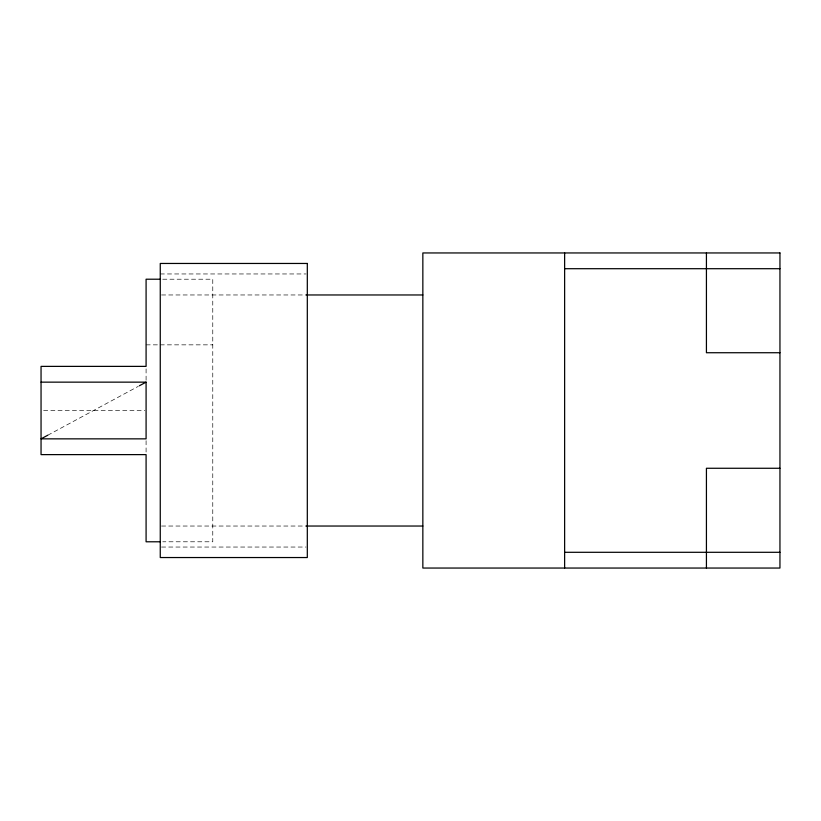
<?xml version="1.0" encoding="UTF-8"?>
<svg xmlns="http://www.w3.org/2000/svg" width="821" height="821" viewBox="0 0 821 821"><rect width="100%" height="100%" fill="white"/><g stroke="black" fill="none" stroke-linecap="round" stroke-linejoin="round"><path stroke-width="0.62" stroke-dasharray="4.11 3.08" d="M47.751 435.243L138.256 386.363M160.259 273.957L306.028 273.957M162.753 279.212L212.772 279.212L212.772 541.788L162.753 541.788M161.542 294.965L306.284 294.965M146.087 344.851L158.905 344.851M160.187 344.851L212.772 344.851M43.616 410.5L144.804 410.5M161.542 526.035L306.284 526.035M161.542 547.043L306.028 547.043M146.087 368.916L146.087 380.297M146.087 440.703L146.087 452.084"/><path stroke-width="1.23" d="M47.751 435.243L41.05 438.855L146.087 438.855L146.087 382.145L41.05 382.145M139.375 385.757L146.087 382.145M564.632 268.703L779.95 268.703M160.187 279.212L146.087 279.212L146.087 366.382L41.05 366.382L41.05 454.618L146.087 454.618L146.087 541.788L160.187 541.788M306.284 294.965L422.846 294.965M779.95 352.732L706.429 352.732L706.429 252.95M779.95 468.268L706.429 468.268L706.429 568.05M306.284 526.035L422.846 526.035M564.632 552.297L779.95 552.297M564.632 252.95L564.632 568.05M779.95 252.95L422.846 252.95L422.846 568.05L779.95 568.05L779.95 252.95M307.311 263.459L160.259 263.459L160.259 557.541L307.311 557.541L307.311 263.459"/></g></svg>
